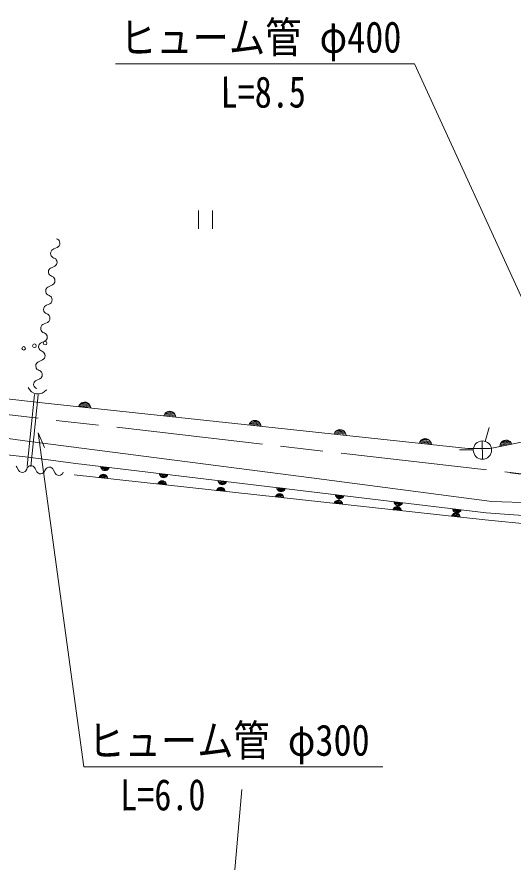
# Model space of a CAD drawing. Units: millimetres, scale not verified. Extents: x 40000 to 680000, y 20000 to 380000.
# Drawn here: x 466679 to 507335, y 248294 to 317582 of the extents above; entities that cross this region are included whole.
import ezdxf
from ezdxf.enums import TextEntityAlignment as Align

# ---------------------------------------------------------------- set-up
doc = ezdxf.new("R2010")
doc.units = ezdxf.units.MM
doc.header["$LTSCALE"] = 1000
doc.linetypes.add('CHAIN', pattern=[18.5, 12, -1.5, 3.5, -1.5])
doc.linetypes.add('DASHED', pattern=[7.5, 6, -1.5])
doc.layers.add('M-BGD', color=7, linetype='Continuous', lineweight=13)
doc.layers.add('M-WORK', color=1, linetype='Continuous', lineweight=13)
doc.styles.add('ＭＳ 明朝', font='')
doc.styles.get('ＭＳ 明朝').set_extended_font_data('MS Mincho')

msp = doc.modelspace()

# ---------------------------------------------------------------- linework, layer by layer
at = {"layer": 'M-BGD'}
for p, q in [((505036, 282777), (505383, 283932)), ((504811, 282819), (504837, 281319)), ((502943, 282095), (504088, 282079))]:
    msp.add_line(p, q, dxfattribs=at)
msp.add_circle((504824, 282069), 750, dxfattribs=at)
at = {"layer": 'M-WORK'}
for p, q in [((499253, 313745), (474753, 313745)), ((512024, 285838), (499253, 313745)), ((481566, 301708), (481566, 300208)), ((482706, 300208), (482706, 301708)), ((470015, 299358), (469924, 299402)), ((470075, 299318), (470015, 299358)), ((469716, 298558), (469991, 298683)), ((469991, 298683), (470099, 298766)), ((470130, 299246), (470075, 299318)), ((470099, 298766), (470139, 298825)), ((470181, 299142), (470130, 299246)), ((470139, 298825), (470183, 298916)), ((470196, 299011), (470181, 299142)), ((470183, 298916), (470196, 299011)), ((469440, 298175), (469457, 298302)), ((469459, 298075), (469440, 298175)), ((469457, 298302), (469501, 298393)), ((469483, 298008), (469459, 298075)), ((469538, 297936), (469483, 298008)), ((469501, 298393), (469541, 298452)), ((469541, 298452), (469613, 298507)), ((469613, 298507), (469716, 298558)), ((469625, 297860), (469538, 297936)), ((469716, 297816), (469625, 297860)), ((469801, 297774), (469716, 297816)), ((469856, 297737), (469801, 297774)), ((469908, 297669), (469856, 297737)), ((469879, 297219), (469917, 297275)), ((469956, 297572), (469908, 297669)), ((469917, 297275), (469958, 297360)), ((469970, 297449), (469956, 297572)), ((469958, 297360), (469970, 297449)), ((469262, 296665), (469277, 296784)), ((469280, 296572), (469262, 296665)), ((469277, 296784), (469319, 296869)), ((469301, 296509), (469280, 296572)), ((469319, 296869), (469356, 296925)), ((469356, 296925), (469424, 296977)), ((469424, 296977), (469521, 297024)), ((469521, 297024), (469778, 297142)), ((469778, 297142), (469879, 297219)), ((469353, 296441), (469301, 296509)), ((469435, 296370), (469353, 296441)), ((469520, 296329), (469435, 296370)), ((469611, 296284), (469520, 296329)), ((469670, 296244), (469611, 296284)), ((469725, 296172), (469670, 296244)), ((469776, 296069), (469725, 296172)), ((469791, 295938), (469776, 296069)), ((469779, 295843), (469791, 295938)), ((469036, 295101), (469052, 295228)), ((469052, 295228), (469097, 295319)), ((469097, 295319), (469137, 295378)), ((469137, 295378), (469208, 295434)), ((469208, 295434), (469312, 295484)), ((469312, 295484), (469587, 295610)), ((469587, 295610), (469694, 295692)), ((469694, 295692), (469734, 295752)), ((469734, 295752), (469779, 295843)), ((469055, 295002), (469036, 295101)), ((469078, 294934), (469055, 295002)), ((469133, 294862), (469078, 294934)), ((469220, 294786), (469133, 294862)), ((469311, 294742), (469220, 294786)), ((469396, 294701), (469311, 294742)), ((469452, 294663), (469396, 294701)), ((469504, 294596), (469452, 294663)), ((469551, 294499), (469504, 294596)), ((469565, 294376), (469551, 294499)), ((468873, 293711), (468914, 293796)), ((468914, 293796), (468952, 293852)), ((468952, 293852), (469019, 293903)), ((469019, 293903), (469116, 293951)), ((469116, 293951), (469374, 294068)), ((469374, 294068), (469475, 294146)), ((469475, 294146), (469512, 294201)), ((469512, 294201), (469554, 294287)), ((469554, 294287), (469565, 294376)), ((468857, 293592), (468873, 293711)), ((468875, 293498), (468857, 293592)), ((468897, 293435), (468875, 293498)), ((468949, 293368), (468897, 293435)), ((469030, 293297), (468949, 293368)), ((469115, 293255), (469030, 293297)), ((469206, 293211), (469115, 293255)), ((469266, 293171), (469206, 293211)), ((469321, 293099), (469266, 293171)), ((469372, 292995), (469321, 293099)), ((468804, 292360), (468908, 292411)), ((468908, 292411), (469182, 292536)), ((469182, 292536), (469290, 292619)), ((469290, 292619), (469330, 292678)), ((469330, 292678), (469374, 292769)), ((469387, 292864), (469372, 292995)), ((469374, 292769), (469387, 292864)), ((468631, 292028), (468648, 292155)), ((468650, 291928), (468631, 292028)), ((468648, 292155), (468692, 292246)), ((468674, 291861), (468650, 291928)), ((468729, 291789), (468674, 291861)), ((468692, 292246), (468732, 292305)), ((468816, 291713), (468729, 291789)), ((468732, 292305), (468804, 292360)), ((468907, 291669), (468816, 291713)), ((468992, 291627), (468907, 291669)), ((468969, 290995), (469070, 291072)), ((469048, 291590), (468992, 291627)), ((469099, 291522), (469048, 291590)), ((469070, 291072), (469108, 291128)), ((469147, 291425), (469099, 291522)), ((469108, 291128), (469149, 291213)), ((469161, 291302), (469147, 291425)), ((469149, 291213), (469161, 291302)), ((468453, 290518), (468468, 290637)), ((468471, 290425), (468453, 290518)), ((468468, 290637), (468510, 290722)), ((468493, 290362), (468471, 290425)), ((468544, 290294), (468493, 290362)), ((468510, 290722), (468547, 290778)), ((468547, 290778), (468615, 290830)), ((468615, 290830), (468712, 290877)), ((468712, 290877), (468969, 290995)), ((468626, 290223), (468544, 290294)), ((468711, 290182), (468626, 290223)), ((468802, 290137), (468711, 290182)), ((468861, 290097), (468802, 290137)), ((468916, 290025), (468861, 290097)), ((468967, 289922), (468916, 290025)), ((468926, 289605), (468970, 289696)), ((468982, 289791), (468967, 289922)), ((468970, 289696), (468982, 289791)), ((468227, 288954), (468243, 289081)), ((468246, 288855), (468227, 288954)), ((468243, 289081), (468288, 289172)), ((468288, 289172), (468328, 289231)), ((468328, 289231), (468400, 289287)), ((468400, 289287), (468503, 289337)), ((468503, 289337), (468778, 289463)), ((468778, 289463), (468886, 289545)), ((468886, 289545), (468926, 289605)), ((468269, 288787), (468246, 288855)), ((468324, 288715), (468269, 288787)), ((468411, 288639), (468324, 288715)), ((468502, 288595), (468411, 288639)), ((468588, 288554), (468502, 288595)), ((468643, 288516), (468588, 288554)), ((468695, 288449), (468643, 288516)), ((468743, 288352), (468695, 288449)), ((468757, 288229), (468743, 288352)), ((426952, 288172), (467733, 282782)), ((453052, 287628), (468739, 285957)), ((468048, 287445), (468064, 287564)), ((468064, 287564), (468105, 287649)), ((468105, 287649), (468143, 287704)), ((468143, 287704), (468210, 287756)), ((468210, 287756), (468307, 287804)), ((468307, 287804), (468565, 287921)), ((468565, 287921), (468666, 287999)), ((468666, 287999), (468703, 288054)), ((468703, 288054), (468745, 288140)), ((468745, 288140), (468757, 288229)), ((467709, 287030), (467610, 287194)), ((467869, 286858), (467709, 287030)), ((468065, 286742), (467869, 286858)), ((468066, 287351), (468048, 287445)), ((468088, 287288), (468066, 287351)), ((468140, 287221), (468088, 287288)), ((468221, 287150), (468140, 287221)), ((468307, 287108), (468221, 287150)), ((469097, 287002), (468925, 286842)), ((468240, 286689), (468065, 286742)), ((468359, 286674), (468240, 286689)), ((468541, 286680), (468359, 286674)), ((468761, 286743), (468541, 286680)), ((468925, 286842), (468761, 286743)), ((468739, 285957), (503631, 282208)), ((471731, 285635), (471784, 285750)), ((472725, 285529), (471731, 285635)), ((471779, 285711), (472694, 285612)), ((471784, 285750), (471854, 285843)), ((472663, 285696), (471828, 285786)), ((471854, 285843), (471964, 285932)), ((471896, 285859), (472612, 285782)), ((471964, 285932), (472070, 285981)), ((472541, 285870), (471984, 285930)), ((472070, 285981), (472193, 286008)), ((472110, 285977), (472428, 285943)), ((472193, 286008), (472353, 285991)), ((472353, 285991), (472468, 285938)), ((472468, 285938), (472561, 285868)), ((472561, 285868), (472649, 285758)), ((472649, 285758), (472698, 285652)), ((472698, 285652), (472725, 285529)), ((478709, 284886), (478762, 285001)), ((479704, 284779), (478709, 284886)), ((478758, 284961), (479673, 284863)), ((478762, 285001), (478832, 285094)), ((479641, 284946), (478806, 285036)), ((478832, 285094), (478942, 285182)), ((478874, 285109), (479590, 285032)), ((478942, 285182), (479048, 285231)), ((479519, 285120), (478962, 285180)), ((479048, 285231), (479172, 285258)), ((479088, 285227), (479406, 285193)), ((479172, 285258), (479331, 285241)), ((479331, 285241), (479446, 285189)), ((479446, 285189), (479539, 285118)), ((479539, 285118), (479628, 285008)), ((479628, 285008), (479677, 284902)), ((479677, 284902), (479704, 284779)), ((485688, 284136), (485741, 284251)), ((486682, 284029), (485688, 284136)), ((485736, 284211), (486651, 284113)), ((485741, 284251), (485811, 284344)), ((486620, 284197), (485785, 284286)), ((485811, 284344), (485921, 284433)), ((485853, 284359), (486569, 284283)), ((485921, 284433), (486027, 284482)), ((486498, 284371), (485941, 284430)), ((486027, 284482), (486150, 284509)), ((486067, 284477), (486385, 284443)), ((486150, 284509), (486309, 284491)), ((486309, 284491), (486425, 284439)), ((486425, 284439), (486518, 284369)), ((486518, 284369), (486606, 284258)), ((486606, 284258), (486655, 284153)), ((486655, 284153), (486682, 284029)), ((468429, 283476), (468944, 282285)), ((468429, 283476), (472151, 256111)), ((492666, 283386), (492719, 283501)), ((492715, 283461), (493629, 283363)), ((492719, 283501), (492789, 283594)), ((493598, 283447), (492763, 283537)), ((492789, 283594), (492899, 283683)), ((492831, 283610), (493547, 283533)), ((492899, 283683), (493005, 283732)), ((493476, 283621), (492919, 283681)), ((493005, 283732), (493129, 283759)), ((493045, 283728), (493363, 283693)), ((493129, 283759), (493288, 283742)), ((493288, 283742), (493403, 283689)), ((493403, 283689), (493496, 283619)), ((493496, 283619), (493585, 283509)), ((493585, 283509), (493634, 283403)), ((493634, 283403), (493661, 283279)), ((467733, 282782), (490830, 279783)), ((493661, 283279), (492666, 283386)), ((499645, 282636), (499697, 282751)), ((499693, 282712), (500608, 282613)), ((499697, 282751), (499768, 282844)), ((500577, 282697), (499742, 282787)), ((499768, 282844), (499878, 282933)), ((499810, 282860), (500526, 282783)), ((499878, 282933), (499984, 282982)), ((500455, 282871), (499898, 282931)), ((499984, 282982), (500107, 283009)), ((500024, 282978), (500342, 282944)), ((500107, 283009), (500266, 282992)), ((500266, 282992), (500381, 282939)), ((500381, 282939), (500474, 282869)), ((500474, 282869), (500563, 282759)), ((500563, 282759), (500612, 282653)), ((505454, 282200), (508036, 282730)), ((507125, 282707), (506302, 282538)), ((506309, 282600), (506387, 282718)), ((506344, 282628), (507050, 282773)), ((506387, 282718), (506473, 282797)), ((506955, 282835), (506407, 282722)), ((506473, 282797), (506582, 282861)), ((506512, 282805), (506826, 282870)), ((506582, 282861), (506739, 282893)), ((506739, 282893), (506865, 282878)), ((506865, 282878), (506975, 282839)), ((506975, 282839), (507093, 282761)), ((507093, 282761), (507172, 282675)), ((500639, 282529), (499645, 282636)), ((500612, 282653), (500639, 282529)), ((505454, 282200), (503631, 282208)), ((507235, 282566), (506256, 282365)), ((506256, 282365), (506271, 282490)), ((506271, 282490), (506309, 282600)), ((506279, 282451), (507180, 282636)), ((507172, 282675), (507235, 282566)), ((467606, 281495), (471494, 280973)), ((466631, 280765), (466684, 280670)), ((466684, 280670), (466814, 280419)), ((467521, 280602), (467588, 280687)), ((467588, 280687), (467653, 280742)), ((467653, 280742), (467715, 280767)), ((467715, 280767), (467807, 280790)), ((467807, 280790), (467927, 280780)), ((467927, 280780), (468014, 280743)), ((468014, 280743), (468072, 280708)), ((468072, 280708), (468127, 280644)), ((468127, 280644), (468179, 280549)), ((469083, 280566), (469148, 280621)), ((469148, 280621), (469210, 280646)), ((469210, 280646), (469302, 280668)), ((469302, 280668), (469422, 280659)), ((469422, 280659), (469509, 280622)), ((469509, 280622), (469567, 280587)), ((471494, 280973), (505137, 276926)), ((473568, 280639), (473550, 280726)), ((473550, 280726), (474245, 280643)), ((473601, 280565), (473568, 280639)), ((474211, 280590), (473571, 280667)), ((474245, 280643), (474207, 280562)), ((466814, 280419), (466896, 280322)), ((466896, 280322), (466954, 280287)), ((466954, 280287), (467041, 280250)), ((467041, 280250), (467131, 280243)), ((467131, 280243), (467253, 280263)), ((467253, 280263), (467347, 280315)), ((467347, 280315), (467412, 280370)), ((467412, 280370), (467447, 280428)), ((467447, 280428), (467484, 280515)), ((467484, 280515), (467521, 280602)), ((468179, 280549), (468309, 280298)), ((468309, 280298), (468392, 280201)), ((468392, 280201), (468449, 280166)), ((468449, 280166), (468536, 280129)), ((468536, 280129), (468626, 280121)), ((468626, 280121), (468748, 280142)), ((468748, 280142), (468842, 280194)), ((468842, 280194), (468907, 280249)), ((468907, 280249), (468942, 280306)), ((468942, 280306), (468979, 280394)), ((468979, 280394), (469016, 280481)), ((469016, 280481), (469083, 280566)), ((469567, 280587), (469622, 280522)), ((469622, 280522), (469674, 280428)), ((469674, 280428), (469804, 280176)), ((469804, 280176), (469887, 280079)), ((469887, 280079), (469944, 280044)), ((469944, 280044), (470031, 280007)), ((470031, 280007), (470121, 280000)), ((470121, 280000), (470243, 280020)), ((470243, 280020), (470338, 280073)), ((470338, 280073), (470402, 280128)), ((470402, 280128), (470437, 280185)), ((470437, 280185), (470474, 280272)), ((471360, 280053), (505054, 276348)), ((473456, 279907), (473506, 279972)), ((474072, 279868), (473487, 279932)), ((473506, 279972), (473583, 280034)), ((473535, 279983), (474036, 279928)), ((473583, 280034), (473657, 280068)), ((473592, 280608), (474176, 280538)), ((473986, 279990), (473597, 280033)), ((473662, 280487), (473601, 280565)), ((474128, 280487), (473627, 280548)), ((473657, 280068), (473743, 280087)), ((473727, 280437), (473662, 280487)), ((473676, 280485), (474065, 280439)), ((473685, 280065), (473907, 280041)), ((473807, 280399), (473727, 280437)), ((473743, 280087), (473855, 280075)), ((473977, 280407), (473755, 280434)), ((473918, 280386), (473807, 280399)), ((473855, 280075), (473935, 280038)), ((474005, 280403), (473918, 280386)), ((473935, 280038), (474000, 279988)), ((474000, 279988), (474062, 279911)), ((474079, 280437), (474005, 280403)), ((474157, 280498), (474079, 280437)), ((474207, 280562), (474157, 280498)), ((478374, 280061), (478356, 280148)), ((478356, 280148), (479051, 280064)), ((478407, 279987), (478374, 280061)), ((479017, 280012), (478377, 280089)), ((478398, 280030), (478982, 279960)), ((478468, 279909), (478407, 279987)), ((478934, 279909), (478433, 279969)), ((479013, 279984), (478963, 279920)), ((479051, 280064), (479013, 279984)), ((473419, 279827), (473456, 279907)), ((474115, 279750), (473419, 279827)), ((473453, 279879), (474093, 279809)), ((474062, 279911), (474096, 279837)), ((474096, 279837), (474115, 279750)), ((478233, 279297), (478270, 279378)), ((478928, 279221), (478233, 279297)), ((478266, 279350), (478907, 279280)), ((478270, 279378), (478319, 279443)), ((478885, 279338), (478300, 279403)), ((478319, 279443), (478396, 279505)), ((478348, 279454), (478849, 279399)), ((478396, 279505), (478470, 279539)), ((478800, 279460), (478410, 279503)), ((478533, 279859), (478468, 279909)), ((478470, 279539), (478557, 279558)), ((478482, 279907), (478872, 279860)), ((478498, 279536), (478721, 279511)), ((478613, 279821), (478533, 279859)), ((478557, 279558), (478668, 279545)), ((478783, 279829), (478561, 279855)), ((478724, 279808), (478613, 279821)), ((478668, 279545), (478749, 279508)), ((478811, 279825), (478724, 279808)), ((478749, 279508), (478814, 279459)), ((478885, 279859), (478811, 279825)), ((478814, 279459), (478876, 279382)), ((478876, 279382), (478910, 279308)), ((478963, 279920), (478885, 279859)), ((478910, 279308), (478928, 279221)), ((483180, 279483), (483162, 279570)), ((483162, 279570), (483857, 279486)), ((483213, 279409), (483180, 279483)), ((483823, 279434), (483183, 279511)), ((483205, 279452), (483788, 279382)), ((483275, 279331), (483213, 279409)), ((483740, 279331), (483240, 279391)), ((483339, 279281), (483275, 279331)), ((483288, 279329), (483678, 279282)), ((483419, 279243), (483339, 279281)), ((483589, 279251), (483367, 279277)), ((483530, 279229), (483419, 279243)), ((483617, 279247), (483530, 279229)), ((483692, 279281), (483617, 279247)), ((483769, 279342), (483692, 279281)), ((483819, 279406), (483769, 279342)), ((483857, 279486), (483819, 279406)), ((490830, 279783), (505595, 277849)), ((483046, 278768), (483083, 278849)), ((483742, 278692), (483046, 278768)), ((483080, 278821), (483720, 278750)), ((483083, 278849), (483132, 278914)), ((483698, 278809), (483114, 278873)), ((483132, 278914), (483210, 278975)), ((483162, 278924), (483663, 278869)), ((483210, 278975), (483284, 279010)), ((483613, 278931), (483223, 278974)), ((483284, 279010), (483370, 279028)), ((483312, 279007), (483534, 278982)), ((483370, 279028), (483482, 279016)), ((483482, 279016), (483562, 278979)), ((483562, 278979), (483627, 278930)), ((483627, 278930), (483689, 278852)), ((483689, 278852), (483723, 278778)), ((483723, 278778), (483742, 278692)), ((487986, 278905), (487968, 278992)), ((487968, 278992), (488663, 278908)), ((488020, 278830), (487986, 278905)), ((488629, 278856), (487990, 278933)), ((488011, 278874), (488594, 278804)), ((488081, 278753), (488020, 278830)), ((488546, 278753), (488046, 278813)), ((488145, 278703), (488081, 278753)), ((488095, 278751), (488484, 278704)), ((488225, 278665), (488145, 278703)), ((488395, 278672), (488173, 278699)), ((488336, 278651), (488225, 278665)), ((488423, 278669), (488336, 278651)), ((488498, 278702), (488423, 278669)), ((488576, 278764), (488498, 278702)), ((488626, 278828), (488576, 278764)), ((488663, 278908), (488626, 278828)), ((487859, 278239), (487896, 278319)), ((488555, 278162), (487859, 278239)), ((487893, 278291), (488533, 278221)), ((487896, 278319), (487946, 278384)), ((488512, 278280), (487927, 278344)), ((487946, 278384), (488023, 278446)), ((487975, 278395), (488476, 278340)), ((488023, 278446), (488097, 278480)), ((488427, 278402), (488037, 278445)), ((488097, 278480), (488184, 278499)), ((488125, 278477), (488348, 278453)), ((488184, 278499), (488295, 278487)), ((488295, 278487), (488375, 278450)), ((488375, 278450), (488440, 278400)), ((488440, 278400), (488502, 278323)), ((488502, 278323), (488536, 278249)), ((488536, 278249), (488555, 278162)), ((492710, 277790), (492759, 277855)), ((492759, 277855), (492836, 277917)), ((492792, 278327), (492775, 278414)), ((492775, 278414), (493470, 278330)), ((492789, 277866), (493289, 277811)), ((492826, 278252), (492792, 278327)), ((493435, 278278), (492796, 278355)), ((492817, 278296), (493401, 278225)), ((492887, 278174), (492826, 278252)), ((492836, 277917), (492911, 277951)), ((493240, 277872), (492850, 277915)), ((493352, 278175), (492852, 278235)), ((492951, 278124), (492887, 278174)), ((492901, 278173), (493290, 278126)), ((492911, 277951), (492997, 277970)), ((492938, 277948), (493161, 277923)), ((493031, 278087), (492951, 278124)), ((493202, 278094), (492979, 278121)), ((492997, 277970), (493108, 277957)), ((493143, 278073), (493031, 278087)), ((493108, 277957), (493189, 277920)), ((493229, 278091), (493143, 278073)), ((493189, 277920), (493254, 277871)), ((493304, 278124), (493229, 278091)), ((493254, 277871), (493316, 277794)), ((493382, 278185), (493304, 278124)), ((493432, 278250), (493382, 278185)), ((493470, 278330), (493432, 278250)), ((505595, 277849), (512607, 277615)), ((492673, 277709), (492710, 277790)), ((493369, 277633), (492673, 277709)), ((492707, 277762), (493347, 277692)), ((493325, 277750), (492741, 277815)), ((493316, 277794), (493350, 277719)), ((493350, 277719), (493369, 277633)), ((497486, 277180), (497523, 277261)), ((498182, 277104), (497486, 277180)), ((497520, 277233), (498160, 277162)), ((497523, 277261), (497573, 277326)), ((498139, 277221), (497554, 277285)), ((497573, 277326), (497650, 277387)), ((497599, 277749), (497581, 277835)), ((497581, 277835), (498276, 277752)), ((497632, 277674), (497599, 277749)), ((498241, 277700), (497602, 277777)), ((497602, 277336), (498103, 277281)), ((497623, 277718), (498207, 277647)), ((497693, 277596), (497632, 277674)), ((497650, 277387), (497724, 277422)), ((498158, 277597), (497658, 277657)), ((498053, 277343), (497664, 277386)), ((497757, 277546), (497693, 277596)), ((497707, 277595), (498096, 277548)), ((497724, 277422), (497811, 277440)), ((497752, 277418), (497974, 277394)), ((497838, 277508), (497757, 277546)), ((498008, 277516), (497785, 277543)), ((497811, 277440), (497922, 277428)), ((497949, 277495), (497838, 277508)), ((497922, 277428), (498002, 277391)), ((498035, 277513), (497949, 277495)), ((498002, 277391), (498067, 277342)), ((498110, 277546), (498035, 277513)), ((498067, 277342), (498129, 277264)), ((498188, 277607), (498110, 277546)), ((498129, 277264), (498163, 277190)), ((498163, 277190), (498182, 277104)), ((498238, 277672), (498188, 277607)), ((498276, 277752), (498238, 277672)), ((502405, 277171), (502387, 277257)), ((502387, 277257), (503082, 277174)), ((502438, 277096), (502405, 277171)), ((503047, 277121), (502408, 277198)), ((503082, 277174), (503044, 277094)), ((502300, 276651), (502337, 276731)), ((502995, 276574), (502300, 276651)), ((502333, 276703), (502974, 276633)), ((502337, 276731), (502386, 276796)), ((502952, 276692), (502367, 276756)), ((502386, 276796), (502463, 276858)), ((502415, 276807), (502916, 276752)), ((502429, 277139), (503013, 277069)), ((502499, 277018), (502438, 277096)), ((502463, 276858), (502537, 276892)), ((502965, 277019), (502464, 277079)), ((502867, 276814), (502477, 276857)), ((502564, 276968), (502499, 277018)), ((502513, 277017), (502902, 276970)), ((502537, 276892), (502624, 276911)), ((502644, 276930), (502564, 276968)), ((502565, 276889), (502788, 276865)), ((502814, 276938), (502591, 276965)), ((502624, 276911), (502735, 276899)), ((502755, 276917), (502644, 276930)), ((502735, 276899), (502816, 276862)), ((502842, 276935), (502755, 276917)), ((502816, 276862), (502881, 276812)), ((502916, 276968), (502842, 276935)), ((502881, 276812), (502943, 276735)), ((502994, 277029), (502916, 276968)), ((502943, 276735), (502977, 276661)), ((502977, 276661), (502995, 276574)), ((503044, 277094), (502994, 277029)), ((505137, 276926), (511848, 276454)), ((505054, 276348), (511680, 275714)), ((472151, 256111), (496651, 256111)), ((483864, 239983), (485112, 254255))]:
    msp.add_line(p, q, dxfattribs=at)
at = {"layer": 'M-WORK', "linetype": 'DASHED'}
for p, q in [((426153, 286177), (467606, 281496)), ((467532, 280750), (468114, 286636)), ((467831, 280721), (468413, 286607))]:
    msp.add_line(p, q, dxfattribs=at)
at = {"layer": 'M-WORK', "linetype": 'CHAIN'}
msp.add_line((456489, 286052), (507108, 280226), dxfattribs=at)
at = {"layer": 'M-WORK'}
for centre in [(467235, 290409), (468113, 290623), (468991, 290837)]:
    msp.add_circle(centre, 150, dxfattribs=at)
at = {"layer": 'M-WORK', "linetype": 'CHAIN'}
msp.add_arc((509179, 293060), 13000, 260.83543, 313.35649, dxfattribs=at)

# ---------------------------------------------------------------- texts
at = {"layer": 'M-WORK', "style": 'ＭＳ 明朝'}
for s, width, p in [('ヒューム管 φ400', 0.85, (475129, 313807)), ('L=8.5', 0.8, (483379, 309359)), ('ヒューム管 φ300', 0.85, (472528, 256172)), ('L=6.0', 0.8, (475148, 251753))]:
    msp.add_text(s, height=2566, rotation=0.2, dxfattribs=dict(at, width=width)).set_placement(p, align=Align.BOTTOM_LEFT)

doc.saveas('drawing.dxf')
